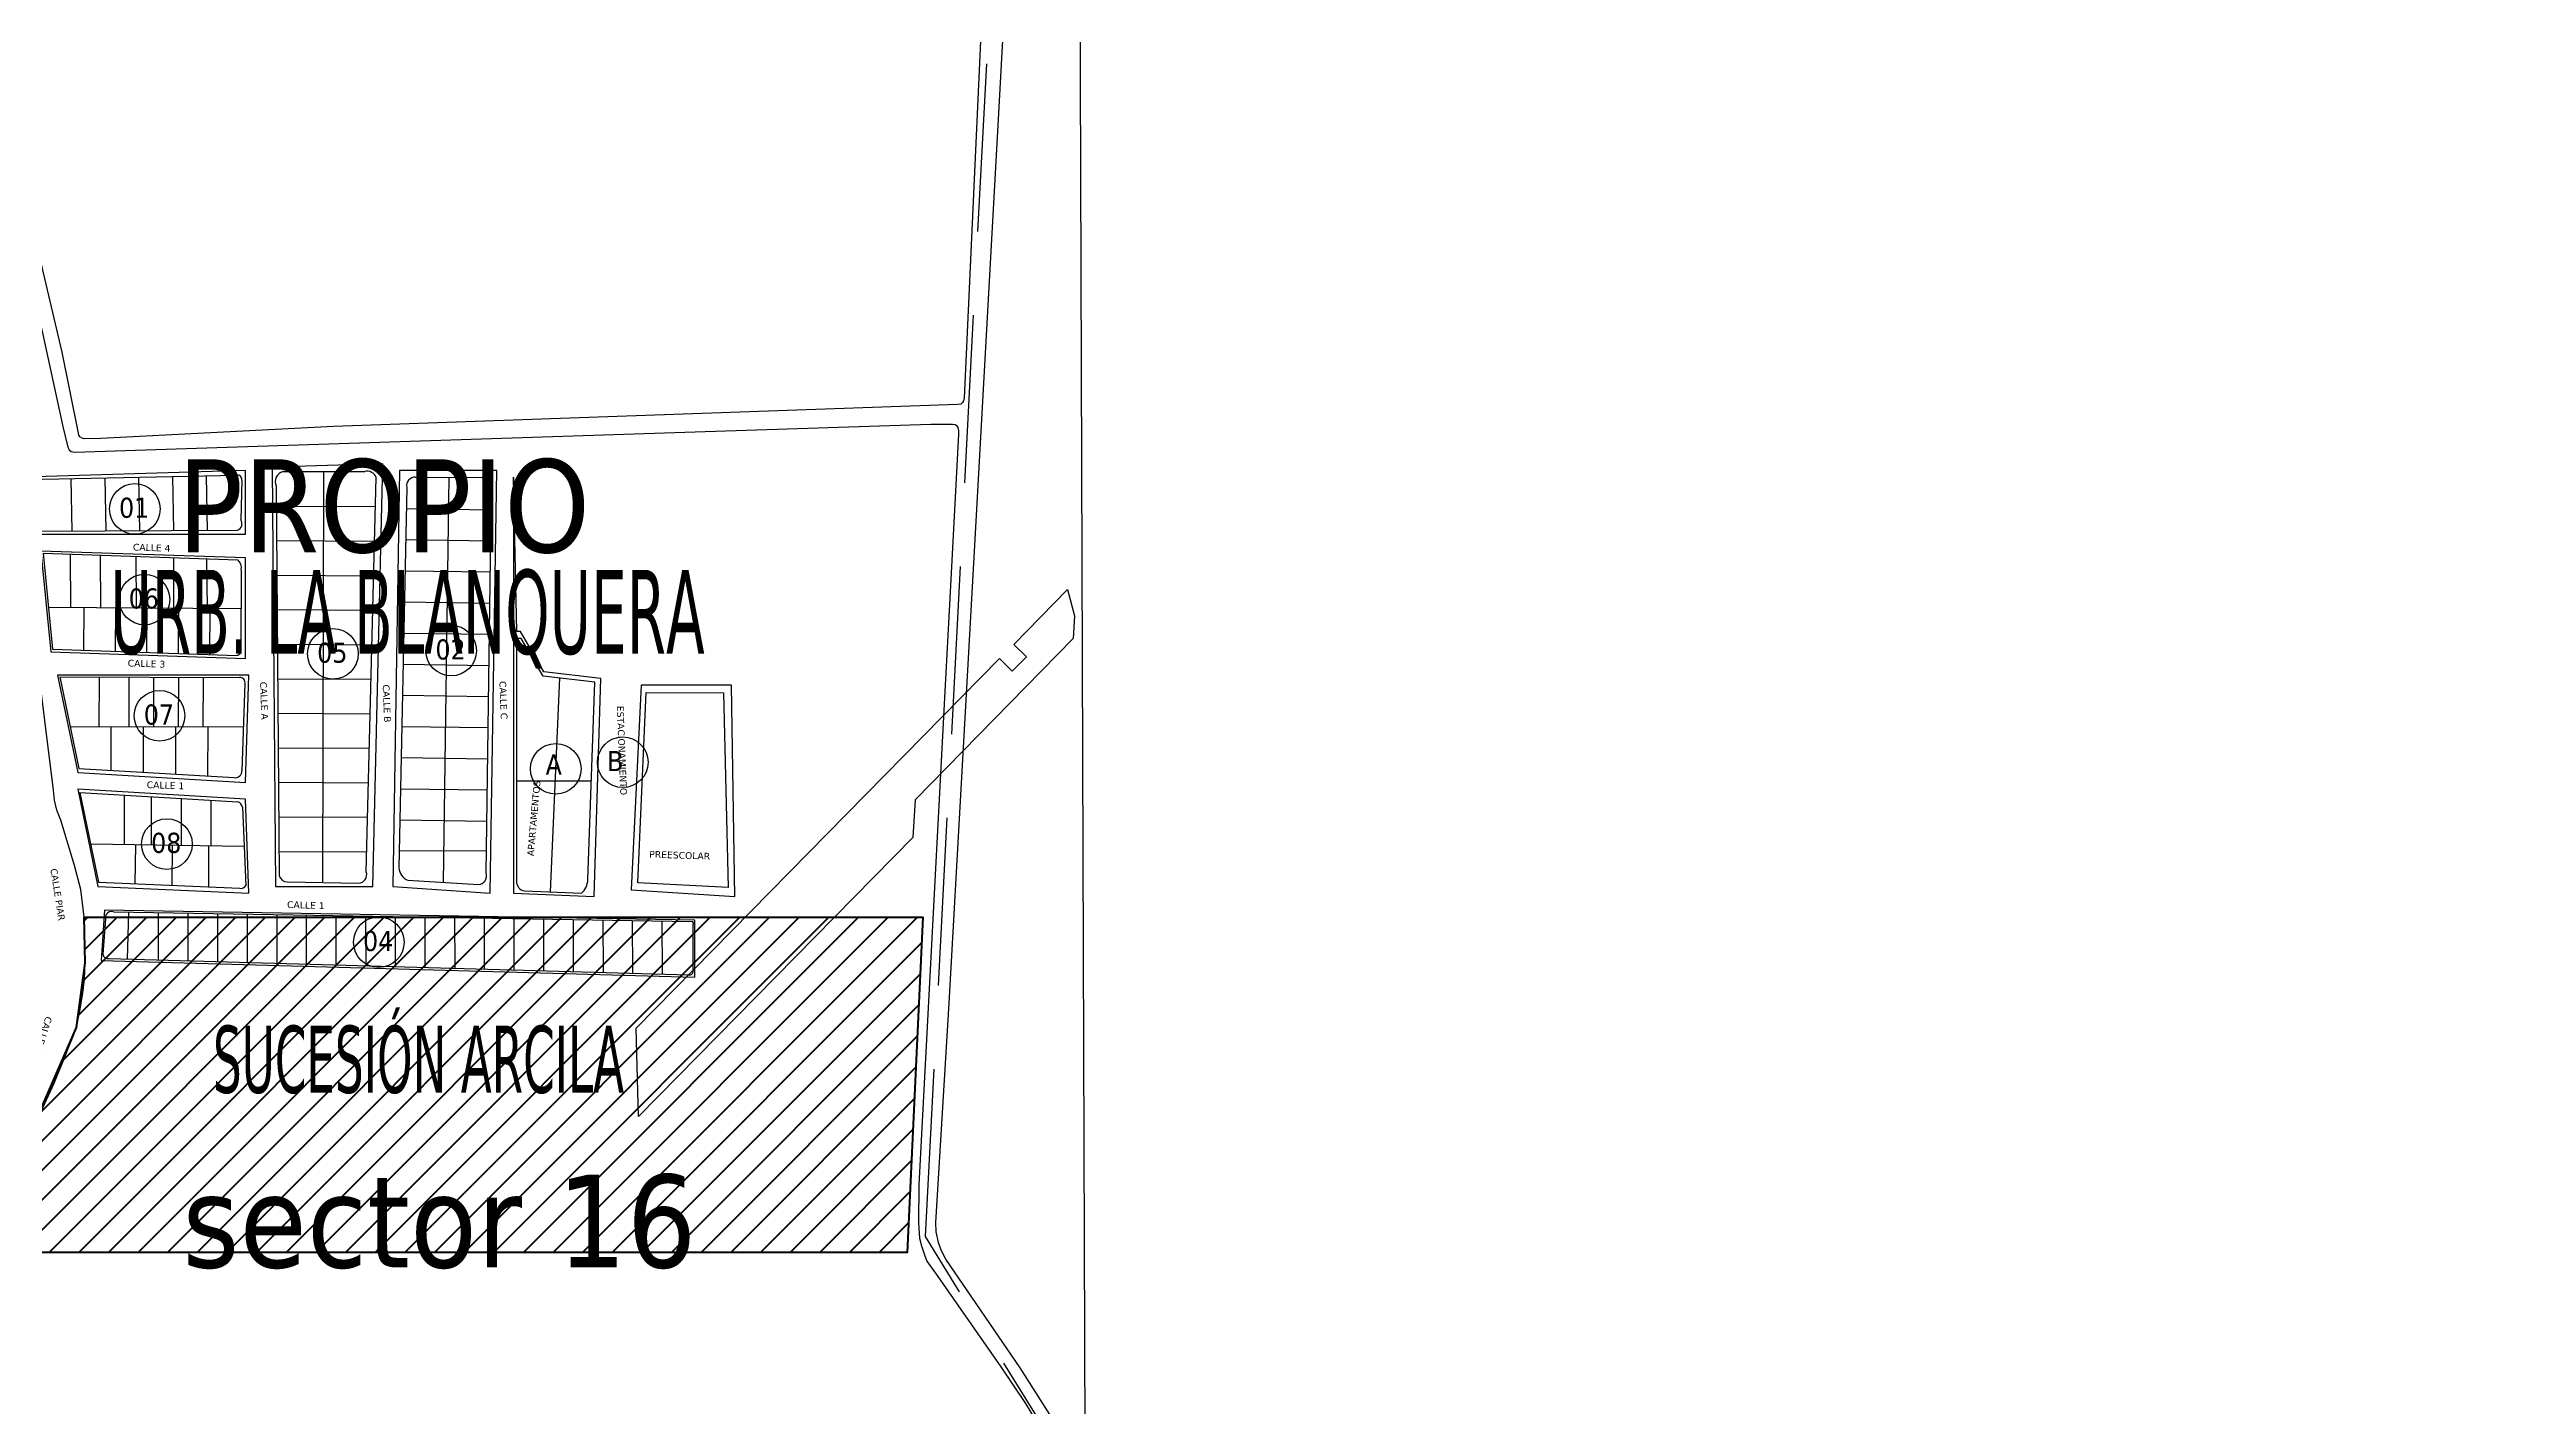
# Model space of a CAD drawing. Header units: metres. Extents: x 2 to 659295185, y -28 to 1124222152.
# Drawn here: x 660423 to 661157, y 1124433 to 1124838 of the extents above; entities that cross this region are included whole.
import ezdxf
from ezdxf.enums import TextEntityAlignment as Align

# ---------------------------------------------------------------- set-up
doc = ezdxf.new("R2010")
doc.units = ezdxf.units.M
doc.header["$MEASUREMENT"] = 0
doc.linetypes.add('HIDDEN', pattern=[0.375, 0.25, -0.125])
for name, color, linetype in [('CALLES', 1, 'CONTINUOUS'), ('División Parroquial', 130, 'CONTINUOUS'), ('LOTES DE TERRENO PARA URBANIZAR', 1, 'CONTINUOUS'), ('MANZANA', 30, 'CONTINUOUS'), ('Numero de manzana', 6, 'CONTINUOUS'), ('Parcelas', 140, 'CONTINUOUS'), ('TEXTOS', 7, 'CONTINUOUS')]:
    doc.layers.add(name, color=color, linetype=linetype)
doc.layers.add('Limite Municipio', color=1, linetype='HIDDEN', lineweight=30)
doc.styles.add('ROMAN', font='verdana.ttf')
doc.styles.get("Standard").update_dxf_attribs({"font": 'tahoma.ttf'})

msp = doc.modelspace()

# ---------------------------------------------------------------- hatches: boundary and pattern name
at = {"layer": 'LOTES DE TERRENO PARA URBANIZAR', "lineweight": 40}
h = msp.add_hatch(dxfattribs=at)
h.set_pattern_fill('ANSI31', color=1, scale=50, style=0)
h.paths.add_polyline_path([(660432.9772, 1124578.8752), (660682.9772, 1124578.8752), (660678.3864, 1124478.9807), (660410.5762, 1124478.9807), (660413.2531, 1124506.0101), (660430.6024, 1124546.0219), (660433.2576, 1124565.278)])

# ---------------------------------------------------------------- linework, layer by layer
at = {"layer": 'División Parroquial', "color": 1, "flags": 128}
msp.add_lwpolyline([(661562.7309, 1126047.327), (661280.1952, 1125793.9785), (661175.1679, 1125700.5176), (661166.617, 1125692.9091), (661150.7272, 1125685.0107), (661124.6127, 1125675.9326), (661098.8774, 1125608.6563), (661056.8153, 1125531.9019), (661044.9331, 1125506.1771), (661005.3365, 1125425.0536), (660961.782, 1125345.9098), (660926.1352, 1125272.6947), (660896.4419, 1125213.3367), (660810.5862, 1125035.7329), (660807.461, 1125029.2542), (660771.6905, 1124949.2305), (660729.8511, 1124858.329), (660734.2379, 1123585.4881)], dxfattribs=at)
at = {"layer": 'Limite Municipio', "color": 4, "linetype": 'HIDDEN', "lineweight": -3, "ltscale": 200}
msp.add_lwpolyline([(660578.0048, 1120632.9916), (660665.8177, 1121655.962), (660399.8619, 1121691.383), (660459.3346, 1122251.1816), (660620.3506, 1123516.0091), (660707.8769, 1124281.3124), (660742.4515, 1124368.6583), (660733.5109, 1124403.5071), (660683.7897, 1124483.6592), (660705.5993, 1124900.9898), (660734.4164, 1124927.6763), (661101.2557, 1125671.1097), (661132.5681, 1125745.1859), (661162.2243, 1125745.8423), (661217.1414, 1125787.7676), (661565.8495, 1126105.0778)], dxfattribs=at)
at = {"layer": 'LOTES DE TERRENO PARA URBANIZAR', "color": 1, "lineweight": 40}
msp.add_lwpolyline([(660432.9772, 1124578.8752), (660682.9772, 1124578.8752), (660678.3864, 1124478.9807), (660410.5762, 1124478.9807), (660413.2531, 1124506.0101), (660430.6024, 1124546.0219), (660433.2576, 1124565.278), (660432.9772, 1124578.8752)], dxfattribs=at)
at = {"layer": 'MANZANA', "lineweight": -2}
for p, q in [((660702.2452, 1124883.3632), (660695.36, 1124733.6837)), ((660705.4117, 1124813.0376), (660708.4461, 1124869.0162)), ((660698.213, 1124684.3737), (660705.4117, 1124813.0376)), ((660410.1692, 1124800.5301), (660426.6197, 1124725.0655)), ((660426.4053, 1124747.2909), (660414.9023, 1124795.7911)), ((660431.1136, 1124723.6458), (660426.4053, 1124747.2909)), ((660693.3975, 1124731.6841), (660507.264, 1124725.0955)), ((660694.387, 1124731.8041), (660693.3975, 1124731.6841)), ((660694.824, 1124732.244), (660694.387, 1124731.8041)), ((660695.1456, 1124732.8039), (660694.824, 1124732.244)), ((660695.36, 1124733.6837), (660695.1456, 1124732.8039)), ((660426.6197, 1124725.0655), (660427.9555, 1124719.3166)), ((660507.264, 1124725.0955), (660437.9165, 1124721.5762)), ((660621.2298, 1124723.7257), (660685.4237, 1124725.7853)), ((660685.4237, 1124725.7853), (660691.8885, 1124725.8153)), ((660691.8885, 1124725.8153), (660692.6636, 1124725.7153)), ((660692.6636, 1124725.7153), (660693.1006, 1124725.3854)), ((660693.1006, 1124725.3854), (660693.4304, 1124724.8355)), ((660693.4304, 1124724.8355), (660693.6531, 1124723.8357)), ((660693.6531, 1124723.8357), (660693.6613, 1124722.8459)), ((660427.9555, 1124719.3166), (660428.2936, 1124718.5468)), ((660428.2936, 1124718.5468), (660428.508, 1124718.1069)), ((660428.508, 1124718.1069), (660429.0604, 1124717.667)), ((660429.0604, 1124717.667), (660430.0499, 1124717.447)), ((660430.0499, 1124717.447), (660621.2298, 1124723.7257)), ((660431.3445, 1124722.536), (660431.1136, 1124723.6458)), ((660431.6744, 1124721.9861), (660431.3445, 1124722.536)), ((660432.334, 1124721.6562), (660431.6744, 1124721.9861)), ((660432.9854, 1124721.4462), (660432.334, 1124721.6562)), ((660437.9165, 1124721.5762), (660432.9854, 1124721.4462)), ((660693.6613, 1124722.8459), (660691.336, 1124679.4747)), ((660690.9155, 1124553.2804), (660698.213, 1124684.3737)), ((660423.8161, 1124616.7675), (660416.0897, 1124678.235)), ((660691.336, 1124679.4747), (660689.6209, 1124646.1715)), ((660689.6209, 1124646.1715), (660681.8533, 1124499.1515)), ((660424.0552, 1124613.7881), (660423.8161, 1124616.7675)), ((660424.8303, 1124610.8087), (660424.0552, 1124613.7881)), ((660425.9435, 1124607.8193), (660424.8303, 1124610.8087)), ((660430.0582, 1124594.2421), (660425.9435, 1124607.8193)), ((660431.9547, 1124587.1635), (660430.0582, 1124594.2421)), ((660432.9772, 1124578.8752), (660431.9547, 1124587.1635)), ((660433.1009, 1124576.0058), (660432.9772, 1124578.8752)), ((660433.2576, 1124565.278), (660433.1009, 1124576.0058)), ((660433.0597, 1124560.409), (660433.2576, 1124565.278)), ((660431.6744, 1124551.0009), (660432.5319, 1124556.1998)), ((660432.5319, 1124556.1998), (660433.0597, 1124560.409)), ((660430.6024, 1124546.0219), (660431.6744, 1124551.0009)), ((660686.941, 1124487.8937), (660690.9155, 1124553.2804)), ((660427.0319, 1124536.9338), (660428.5492, 1124540.703)), ((660428.5492, 1124540.703), (660429.7366, 1124543.5824)), ((660429.7366, 1124543.5824), (660430.6024, 1124546.0219)), ((660423.9975, 1124529.3953), (660427.0319, 1124536.9338)), ((660413.2531, 1124506.0101), (660423.9975, 1124529.3953)), ((660681.8533, 1124499.1515), (660681.6801, 1124487.8737)), ((660681.6801, 1124487.8737), (660681.9192, 1124484.6644)), ((660681.9192, 1124484.6644), (660682.0347, 1124483.2247)), ((660682.0347, 1124483.2247), (660682.5872, 1124480.9052)), ((660686.9575, 1124485.1243), (660686.941, 1124487.8937)), ((660687.7326, 1124481.925), (660686.9575, 1124485.1243)), ((660688.5159, 1124479.6054), (660687.7326, 1124481.925)), ((660682.5872, 1124480.9052), (660683.4777, 1124478.2557)), ((660683.4777, 1124478.2557), (660684.2528, 1124476.3761)), ((660684.2528, 1124476.3761), (660685.2506, 1124474.9464)), ((660685.2506, 1124474.9464), (660686.7925, 1124472.7368)), ((660689.8435, 1124476.956), (660688.5159, 1124479.6054)), ((660712.0083, 1124444.5426), (660689.8435, 1124476.956)), ((660686.7925, 1124472.7368), (660706.3104, 1124444.8425)), ((660706.3104, 1124444.8425), (660713.5915, 1124433.9347)), ((660724.8141, 1124424.3567), (660712.0083, 1124444.5426)), ((660713.5915, 1124433.9347), (660727.6177, 1124410.5495))]:
    msp.add_line(p, q, dxfattribs=at)
at = {"layer": 'MANZANA', "lineweight": -3}
for p, q in [((660481, 1124712), (660415, 1124710)), ((660481, 1124693), (660481, 1124712)), ((660522, 1124714), (660489, 1124713)), ((660489, 1124713), (660490, 1124588)), ((660519, 1124588), (660522, 1124714)), ((660527, 1124712), (660525, 1124588)), ((660556, 1124712), (660527, 1124712)), ((660554, 1124586), (660556, 1124712)), ((660561, 1124710), (660561, 1124586)), ((660562, 1124664), (660561, 1124710)), ((660419, 1124693), (660481, 1124693)), ((660481, 1124686), (660420, 1124688)), ((660420, 1124688), (660423, 1124658)), ((660481, 1124656), (660481, 1124686)), ((660423, 1124658), (660481, 1124656)), ((660563, 1124664), (660562, 1124664)), ((660570, 1124652), (660563, 1124664)), ((660482, 1124651), (660425, 1124651)), ((660425, 1124651), (660431, 1124622)), ((660481, 1124619), (660482, 1124651)), ((660587, 1124650), (660570, 1124652)), ((660585, 1124585), (660587, 1124650)), ((660599, 1124648), (660596, 1124587)), ((660626, 1124648), (660599, 1124648)), ((660627, 1124585), (660626, 1124648)), ((660431, 1124622), (660481, 1124619)), ((660481, 1124614), (660431, 1124617)), ((660431, 1124617), (660437, 1124588)), ((660482, 1124586), (660481, 1124614)), ((660437, 1124588), (660482, 1124586)), ((660490, 1124588), (660519, 1124588)), ((660525, 1124588), (660554, 1124586)), ((660561, 1124586), (660585, 1124585)), ((660596, 1124587), (660627, 1124585)), ((660439, 1124581), (660438, 1124566)), ((660615, 1124578), (660439, 1124581)), ((660615, 1124561), (660615, 1124578)), ((660438, 1124566), (660615, 1124561))]:
    msp.add_line(p, q, dxfattribs=at)
at = {"layer": 'Numero de manzana', "lineweight": -2}
for centre in [(660448.0402, 1124700.5417), (660450.9198, 1124673.5034), (660542.3755, 1124658.3143), (660507.1072, 1124657.3556), (660455.4086, 1124638.9094), (660573.5651, 1124623.0862), (660593.5417, 1124625.0417), (660457.6033, 1124600.6668), (660520.7869, 1124571.4161)]:
    msp.add_circle(centre, 7.5417, dxfattribs=at)
at = {"layer": 'Parcelas', "lineweight": -3}
for p, q in [((660415.7138, 1124709.3011), (660478.3359, 1124710.6036)), ((660429.3984, 1124693.9325), (660429.073, 1124709.579)), ((660439.4883, 1124693.9833), (660439.1596, 1124709.7888)), ((660449.5782, 1124694.0341), (660449.2461, 1124709.9985)), ((660459.668, 1124694.0849), (660459.3327, 1124710.2083)), ((660469.7579, 1124694.1357), (660469.4193, 1124710.4181)), ((660479.9356, 1124709.1173), (660479.6228, 1124697.3012)), ((660492.2376, 1124711.679), (660516.5841, 1124711.7314)), ((660504.1372, 1124589.1767), (660504.4108, 1124711.7052)), ((660517.0651, 1124592.3294), (660520.0201, 1124709.8595)), ((660531.7386, 1124710.0204), (660551.612, 1124709.9262)), ((660541.6753, 1124709.9733), (660539.9958, 1124589.2419)), ((660490.1552, 1124707.3342), (660491.0791, 1124591.1982)), ((660529.1221, 1124706.9538), (660526.7727, 1124593.6093)), ((660552.781, 1124591.9491), (660554.3968, 1124707.2141)), ((660490.2397, 1124701.3894), (660519.803, 1124701.2252)), ((660528.9918, 1124700.6658), (660554.3, 1124700.311)), ((660419.3086, 1124693.8817), (660478.6845, 1124694.1807)), ((660420.6926, 1124687.3763), (660478.7178, 1124685.3606)), ((660420.6926, 1124687.3763), (660423.5019, 1124658.7839)), ((660428.9974, 1124671.0718), (660428.8374, 1124687.0933)), ((660490.3215, 1124691.0997), (660519.5444, 1124690.9374)), ((660528.7995, 1124691.3878), (660554.1077, 1124691.033)), ((660437.9285, 1124671.0142), (660437.7659, 1124686.7832)), ((660448.5699, 1124670.9455), (660448.4088, 1124686.4135)), ((660459.6671, 1124670.8738), (660459.7017, 1124686.0212)), ((660469.7318, 1124670.8089), (660469.5571, 1124685.6788)), ((660479.7584, 1124682.5127), (660479.6436, 1124658.9764)), ((660490.4034, 1124680.81), (660519.2857, 1124680.6496)), ((660528.6072, 1124682.1098), (660553.9154, 1124681.755)), ((660528.4148, 1124672.8318), (660553.9098, 1124672.4744)), ((660479.701, 1124670.7445), (660422.2903, 1124671.1151)), ((660432.8245, 1124658.4548), (660432.9058, 1124671.0466)), ((660442.2702, 1124658.1212), (660442.3532, 1124670.9856)), ((660451.6543, 1124657.7899), (660451.7391, 1124670.925)), ((660461.0385, 1124657.4585), (660461.125, 1124670.8644)), ((660470.4226, 1124657.1272), (660470.5109, 1124670.8038)), ((660490.4852, 1124670.5203), (660519.027, 1124670.3618)), ((660423.5019, 1124658.7839), (660478.4222, 1124656.8447)), ((660490.5671, 1124660.2307), (660518.7684, 1124660.074)), ((660528.2225, 1124663.5538), (660553.7797, 1124663.1955)), ((660563.2255, 1124661.9183), (660561.8576, 1124661.8805)), ((660561.8576, 1124661.8805), (660561.8576, 1124589.5807)), ((660569.8152, 1124650.7339), (660563.2255, 1124661.9183)), ((660425.6749, 1124650.522), (660479.2851, 1124650.3186)), ((660425.6749, 1124650.522), (660431.3945, 1124623.2304)), ((660437.4427, 1124635.6079), (660437.4991, 1124650.4771)), ((660446.3434, 1124635.5945), (660446.3997, 1124650.4434)), ((660453.6911, 1124635.5834), (660453.7474, 1124650.4155)), ((660461.1087, 1124635.5723), (660461.1649, 1124650.3873)), ((660468.4555, 1124635.5612), (660468.5116, 1124650.3595)), ((660528.0302, 1124654.2758), (660553.6496, 1124653.9166)), ((660585.2244, 1124648.921), (660569.8152, 1124650.7339)), ((660480.8838, 1124648.4664), (660479.986, 1124622.6198)), ((660490.6489, 1124649.941), (660518.5097, 1124649.7863)), ((660527.8379, 1124644.9978), (660553.5196, 1124644.6378)), ((660574.7022, 1124650.1589), (660571.8667, 1124586.4)), ((660583.1348, 1124590.032), (660585.2244, 1124648.921)), ((660598.0428, 1124589.1116), (660600.5387, 1124645.8364)), ((660600.5387, 1124645.8364), (660623.5414, 1124645.7365)), ((660623.5414, 1124645.7365), (660624.9462, 1124587.7131)), ((660490.7308, 1124639.6513), (660518.2511, 1124639.4985)), ((660527.6456, 1124635.7198), (660553.3895, 1124635.3589)), ((660480.4349, 1124635.5431), (660428.7978, 1124635.621)), ((660441.0072, 1124622.6536), (660441.0267, 1124635.6025)), ((660450.6199, 1124622.0767), (660450.6403, 1124635.588)), ((660460.2326, 1124621.4998), (660460.2538, 1124635.5736)), ((660469.8453, 1124620.923), (660469.8674, 1124635.5591)), ((660490.8126, 1124629.3616), (660517.9924, 1124629.2107)), ((660431.3945, 1124623.2304), (660477.6221, 1124620.4563)), ((660527.4533, 1124626.4418), (660553.2594, 1124626.08)), ((660431.6263, 1124615.9801), (660478.8014, 1124613.2885)), ((660431.6263, 1124615.9801), (660437.2165, 1124589.3057)), ((660444.8728, 1124615.2243), (660444.8291, 1124600.4516)), ((660452.8781, 1124614.7676), (660452.9154, 1124600.3383)), ((660461.8397, 1124614.2562), (660461.8263, 1124600.2134)), ((660470.7396, 1124613.7484), (660470.7209, 1124600.0888)), ((660490.8945, 1124619.072), (660517.7337, 1124618.9229)), ((660527.261, 1124617.1637), (660553.1294, 1124616.8011)), ((660561.8576, 1124619.4765), (660584.1796, 1124619.4765)), ((660480.1154, 1124611.6145), (660481.1836, 1124588.2848)), ((660490.9763, 1124608.7823), (660517.4751, 1124608.6351)), ((660527.0684, 1124607.8757), (660552.9991, 1124607.5122)), ((660480.6495, 1124599.9496), (660434.8513, 1124600.5914)), ((660448.1862, 1124588.8303), (660448.3483, 1124600.4023)), ((660459.1559, 1124588.3548), (660459.3226, 1124600.2485)), ((660470.1256, 1124587.8794), (660470.1528, 1124599.9732)), ((660491.0582, 1124598.4926), (660517.2164, 1124598.3473)), ((660526.8764, 1124598.6137), (660552.8755, 1124598.694)), ((660437.2165, 1124589.3057), (660479.3272, 1124587.4806)), ((660493.4632, 1124589.3666), (660514.8113, 1124588.9868)), ((660529.4644, 1124589.8773), (660550.5272, 1124588.6064)), ((660564.2407, 1124586.7391), (660581.2545, 1124585.9825)), ((660624.9462, 1124587.7131), (660598.0428, 1124589.1116)), ((660439.4386, 1124579.6182), (660438.5232, 1124567.8592)), ((660441.7192, 1124580.4495), (660614.2656, 1124577.6016)), ((660446.1531, 1124580.3763), (660445.7606, 1124566.3947)), ((660454.9895, 1124580.2305), (660455.0395, 1124566.1343)), ((660463.8259, 1124580.0846), (660463.8759, 1124565.9884)), ((660472.6647, 1124579.9387), (660472.733, 1124565.6377)), ((660481.5035, 1124579.7929), (660481.5695, 1124565.3896)), ((660490.3422, 1124579.647), (660490.3844, 1124565.1422)), ((660499.1552, 1124579.5015), (660499.1666, 1124564.8957)), ((660508.0069, 1124579.3554), (660508.0278, 1124564.647)), ((660516.8457, 1124579.2095), (660516.8959, 1124564.3981)), ((660525.6845, 1124579.0636), (660525.7084, 1124564.1507)), ((660534.5233, 1124578.9177), (660534.5618, 1124563.9022)), ((660543.3621, 1124578.7719), (660543.4235, 1124563.6535)), ((660552.2009, 1124578.626), (660552.2362, 1124563.4061)), ((660561.0397, 1124578.4801), (660561.095, 1124563.1574)), ((660569.876, 1124578.3342), (660569.8968, 1124562.9104)), ((660578.7148, 1124578.1883), (660578.7459, 1124562.662)), ((660587.5536, 1124578.0425), (660587.6691, 1124562.4115)), ((660596.3924, 1124577.8966), (660596.4326, 1124562.1655)), ((660605.2312, 1124577.7507), (660605.2687, 1124561.9175)), ((660614.537, 1124562.758), (660614.5375, 1124576.7197)), ((660440.3691, 1124566.5461), (660613.2433, 1124561.6937))]:
    msp.add_line(p, q, dxfattribs=at)
msp.add_lwpolyline([(660598.25, 1124519.45), (660597.57, 1124545.83), (660705.88, 1124655.92), (660709.69, 1124652.18), (660713.91, 1124656.48), (660710.16, 1124660.15), (660726.19, 1124676.56), (660728.29, 1124668.7), (660727.84, 1124661.89), (660680.71, 1124613.87), (660680.08, 1124602.61), (660598.25, 1124519.45)], close=True, dxfattribs=at)
for centre, radius, start, end in [((660478.6149, 1124709.2998), 1.3333, 352.1327249, 102.079145), ((660493.0906, 1124708.5988), 3.1962, 105.478949, 203.3071147), ((660517.2428, 1124708.8509), 2.9548, 19.958799, 102.8794687), ((660531.5905, 1124707.4973), 2.5275, 86.640145, 192.4188237), ((660551.4217, 1124706.9451), 2.9872, 5.1666946, 86.3476748), ((660477.9167, 1124696.1129), 2.0792, 291.6722315, 34.857089), ((660476.8758, 1124683.0734), 2.9367, 348.9923233, 51.1537325), ((660478.1575, 1124658.4122), 1.5896, 279.583503, 20.788846), ((660479.2816, 1124648.6995), 1.6191, 351.7222469, 89.8742045), ((660477.9012, 1124622.5245), 2.087, 262.3127042, 2.6176775), ((660478.1267, 1124611.4062), 1.9995, 5.9790529, 70.2792021), ((660514.6387, 1124591.5344), 2.5534, 273.8765787, 18.1422691), ((660531.0557, 1124593.8617), 4.2904, 183.3728772, 248.22944), ((660550.3545, 1124591.154), 2.5534, 273.8765787, 18.1422691), ((660479.6784, 1124589.2145), 1.7691, 258.5489266, 328.2980494), ((660493.7045, 1124592.1482), 2.7921, 199.8930413, 265.0416912), ((660564.5888, 1124589.4511), 2.7343, 177.2841447, 262.6874366), ((660577.091, 1124590.3769), 6.0536, 313.4541035, 356.73396), ((660441.1238, 1124578.5391), 2.001, 72.688212, 147.3674673), ((660614.004, 1124577.038), 0.6213, 329.1766327, 65.0950122), ((660440.0432, 1124568.0419), 1.531, 186.8541629, 282.2923562), ((660613.5298, 1124562.6638), 1.0116, 253.5463058, 5.3405756)]:
    msp.add_arc(centre, radius, start, end, dxfattribs=at)

# ---------------------------------------------------------------- texts
at = {"layer": 'CALLES', "color": 0, "style": 'ROMAN'}
for s, rotation, p in [('CALLE 4', 358.0498918, (660447.4375, 1124688.1755)), ('CALLE 4', 358.0498918, (660447.4375, 1124688.1755)), ('CALLE 3', 358.0498918, (660445.8987, 1124653.6179)), ('CALLE 3', 358.0498918, (660445.8987, 1124653.6179)), ('CALLE 1', 358.0498918, (660451.5663, 1124617.3593)), ('CALLE 1', 358.0498918, (660451.5663, 1124617.3593)), ('APARTAMENTOS', 84.9091002, (660567, 1124597)), ('PREESCOLAR', 358.0498918, (660601.4026, 1124596.6467)), ('CALLE 1', 358.0498918, (660493.4026, 1124581.6467)), ('CALLE 1', 358.0498918, (660493.4026, 1124581.6467))]:
    msp.add_text(s, height=2, rotation=rotation, dxfattribs=at).set_placement(p)
for s, rotation, p in [('CALLE A', 272.2799913, (660486.5826, 1124643.3953)), ('CALLE A', 272.2799913, (660486.5826, 1124643.3953)), ('CALLE B', 272.2799913, (660523.1793, 1124642.5542)), ('CALLE B', 272.2799913, (660523.1793, 1124642.5542)), ('CALLE C', 272.2799913, (660557.9606, 1124643.5719)), ('CALLE C', 272.2799913, (660557.9606, 1124643.5719)), ('ESTACIONAMIENTO', 272.2799913, (660593.2927, 1124628.5575)), ('ESTACIONAMIENTO', 272.2799913, (660593.2927, 1124628.5575)), ('CALLE PIAR', 278.9176874, (660425.0574, 1124585.6294)), ('CALLE PIAR', 252.2614823, (660420.0684, 1124541.6919))]:
    msp.add_text(s, height=2, rotation=rotation, dxfattribs=at).set_placement(p, align=Align.MIDDLE)
at = {"layer": 'Numero de manzana', "lineweight": -2}
for s, p in [('01', (660443.3451, 1124697.8975)), ('06', (660446.2247, 1124670.8592)), ('05', (660502.4121, 1124654.7114)), ('02', (660537.6804, 1124655.67)), ('07', (660450.7134, 1124636.2652)), ('B', (660588.8465, 1124622.3975)), ('A', (660570.5462, 1124621.386)), ('08', (660452.9081, 1124598.0226)), ('04', (660516.0918, 1124568.7719))]:
    msp.add_text(s, height=6, dxfattribs=at).set_placement(p)
at = {"layer": 'TEXTOS', "color": 0, "width": 0.571429}
for s, height, p in [('URB. LA BLANQUERA', 25, (660440.7981, 1124657.3863)), ('SUCESIÓN ARCILA', 20, (660471.3548, 1124526.5346))]:
    msp.add_text(s, height=height, dxfattribs=at).set_placement(p)
at = {"layer": 'TEXTOS', "linetype": 'HIDDEN', "lineweight": 40, "char_height": 27.69936, "attachment_point": 1}
for s, insert, width in [('PROPIO', (660460.6659, 1124715.3424), 871.314617), ('sector 16', (660462.2087, 1124502.1729), 372.724773)]:
    msp.add_mtext(s, dxfattribs=dict(at, insert=insert, width=width))

doc.saveas('drawing.dxf')
